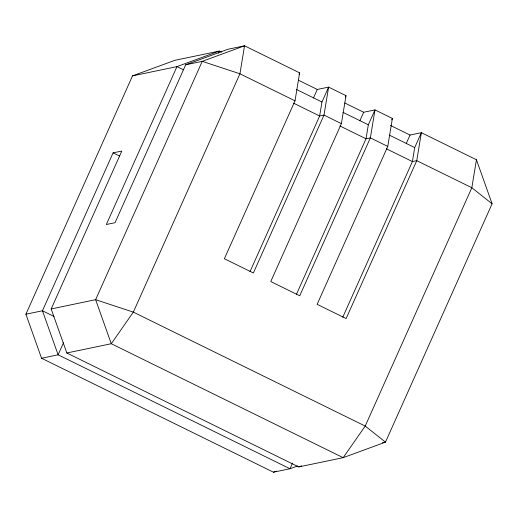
<?xml version="1.0" encoding="UTF-8"?>
<svg xmlns="http://www.w3.org/2000/svg" width="518" height="518" viewBox="0 0 518 518"><rect width="100%" height="100%" fill="white"/><g stroke="black" fill="none" stroke-linecap="round" stroke-linejoin="round"><path stroke-width="0.78" d="M297.565 465.973L290.009 468.751L58.12 354.804L42.457 310.768L113.092 152.868L121.808 151.049L51.172 308.948L66.835 352.985L298.724 466.932L343.175 457.672L385.483 442.126L492.1 203.788L476.443 159.751L421.367 132.686L416.757 160.664L346.121 318.564L317.139 304.319L387.768 146.419L392.379 118.441L374.987 109.9L370.376 137.872L299.747 295.778L270.759 281.533L341.394 123.634L346.005 95.655L328.613 87.108L324.003 115.087L253.367 272.986L224.378 258.741L295.014 100.842L299.624 72.863L244.548 45.804L227.991 49.249L185.677 64.802L115.048 222.701L106.332 224.514L176.962 66.615L219.276 51.068L221.451 52.137M298.439 80.212L317.281 89.465L328.613 87.108L321.95 102.007L319.645 115.993L250 271.678M344.82 102.998L363.662 112.257L374.987 109.9L368.324 124.793L366.019 138.785L296.38 294.47M390.468 125.434L410.036 135.049L421.367 132.686L414.704 147.585L412.399 161.571L342.754 317.256M476.443 159.751L471.827 187.73L365.216 426.068L343.175 457.672L111.279 343.725L66.835 352.985M292.547 463.073L290.009 468.751L273.452 472.196L41.557 358.249L25.9 314.212L132.517 75.874L174.825 60.328L219.276 51.068L218.324 53.192M63.513 342.741L58.12 354.804L41.557 358.249M298.99 74.281L299.624 72.863M313.474 97.98L317.281 89.465M345.37 97.073L346.005 95.655M359.848 120.772L363.662 112.257M391.744 119.865L392.379 118.441M406.229 143.557L410.036 135.049M273.452 472.196L276.47 471.089M298.724 466.932L301.748 465.824M132.517 75.874L176.962 66.615L183.482 69.82M185.677 64.802L202.24 61.351L244.548 45.804L239.938 73.783L133.327 312.121L111.279 343.725L95.623 299.689L202.24 61.351L239.938 73.783L295.014 100.842M25.9 314.212L42.457 310.768L54.053 316.466M51.172 308.948L95.623 299.689L133.327 312.121L365.216 426.068L385.483 442.126L382.368 442.773M296.587 89.543L321.95 102.007M342.961 112.328L368.324 124.793M389.342 135.12L414.704 147.585M341.394 123.634L324.003 115.087L319.645 115.993L293.557 103.173M387.768 146.419L370.376 137.872L366.019 138.785L339.931 125.965M386.311 148.75L412.399 161.571L416.757 160.664L471.827 187.73L492.1 203.788M113.092 152.868L119.613 156.067"/></g></svg>
